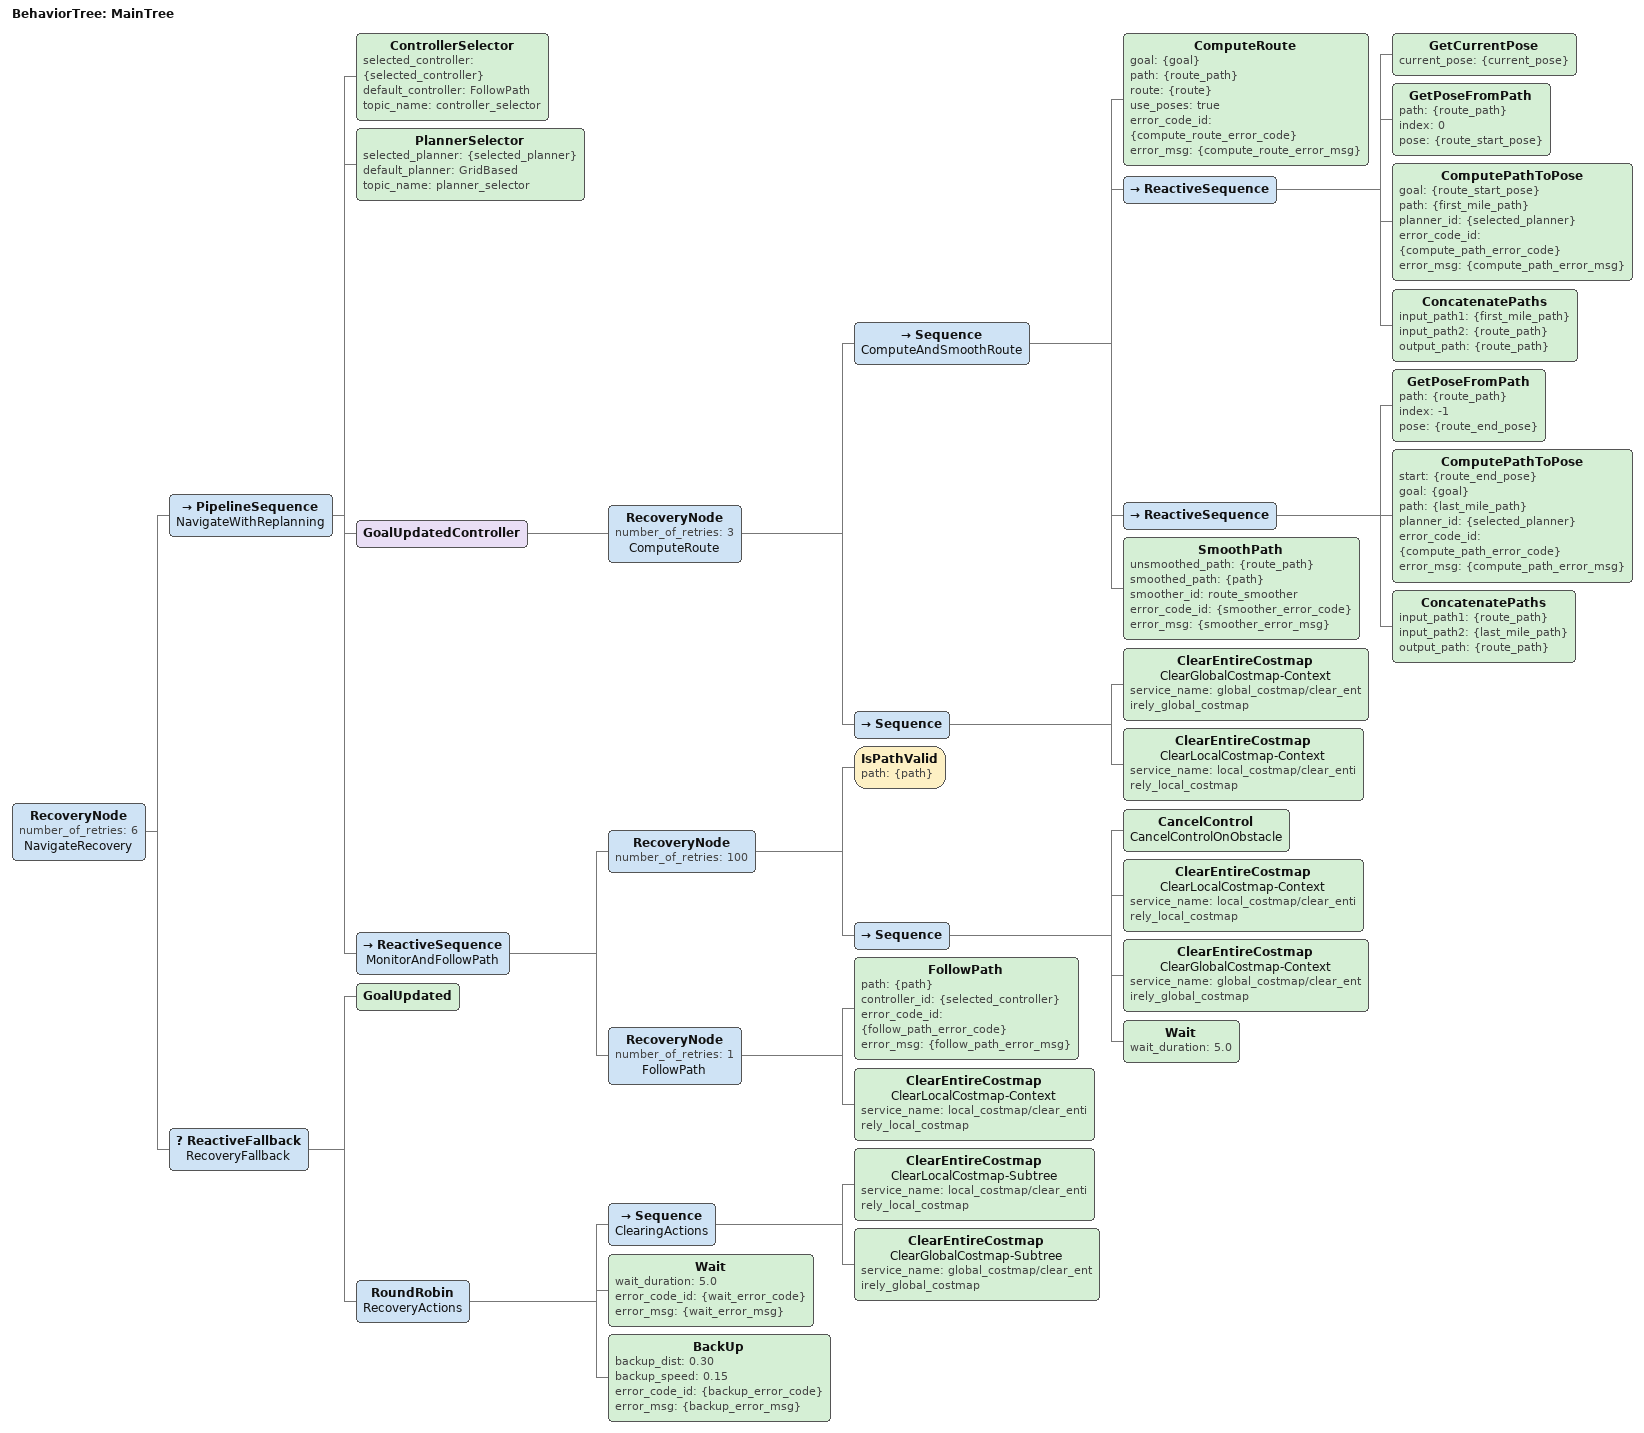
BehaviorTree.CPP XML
<root BTCPP_format="4" main_tree_to_execute="MainTree">
  <BehaviorTree ID="MainTree">
    <RecoveryNode number_of_retries="6" name="NavigateRecovery">
      <PipelineSequence name="NavigateWithReplanning">

        <ControllerSelector selected_controller="{selected_controller}" default_controller="FollowPath" topic_name="controller_selector"/>
        <PlannerSelector selected_planner="{selected_planner}" default_planner="GridBased" topic_name="planner_selector"/>
        <GoalUpdatedController>
          <RecoveryNode number_of_retries="3" name="ComputeRoute">
            <Sequence name="ComputeAndSmoothRoute">
              <ComputeRoute goal="{goal}" path="{route_path}" route="{route}" use_poses="true" error_code_id="{compute_route_error_code}" error_msg="{compute_route_error_msg}"/>
              <!-- First mile -->
              <ReactiveSequence>
                <GetCurrentPose current_pose="{current_pose}"/>
                <GetPoseFromPath path="{route_path}" index="0" pose="{route_start_pose}"/>
                <ComputePathToPose goal="{route_start_pose}" path="{first_mile_path}" planner_id="{selected_planner}" error_code_id="{compute_path_error_code}" error_msg="{compute_path_error_msg}"/>
                <ConcatenatePaths input_path1="{first_mile_path}" input_path2="{route_path}" output_path="{route_path}"/>
              </ReactiveSequence>

                <!-- Last mile -->
              <ReactiveSequence>
                <GetPoseFromPath path="{route_path}" index="-1" pose="{route_end_pose}"/>
                <ComputePathToPose start="{route_end_pose}" goal="{goal}" path="{last_mile_path}" planner_id="{selected_planner}" error_code_id="{compute_path_error_code}" error_msg="{compute_path_error_msg}"/>
                <ConcatenatePaths input_path1="{route_path}" input_path2="{last_mile_path}" output_path="{route_path}"/>
              </ReactiveSequence>

              <SmoothPath unsmoothed_path="{route_path}" smoothed_path="{path}" smoother_id="route_smoother" error_code_id="{smoother_error_code}" error_msg="{smoother_error_msg}"/>
            </Sequence>
            <Sequence>
              <ClearEntireCostmap name="ClearGlobalCostmap-Context" service_name="global_costmap/clear_entirely_global_costmap"/>
              <ClearEntireCostmap name="ClearLocalCostmap-Context" service_name="local_costmap/clear_entirely_local_costmap"/>
            </Sequence>
          </RecoveryNode>
        </GoalUpdatedController>
        <ReactiveSequence name="MonitorAndFollowPath">
          <RecoveryNode number_of_retries="100">
            <IsPathValid path="{path}"/>
            <Sequence>
              <CancelControl name="CancelControlOnObstacle"/>
              <ClearEntireCostmap name="ClearLocalCostmap-Context" service_name="local_costmap/clear_entirely_local_costmap"/>
              <ClearEntireCostmap name="ClearGlobalCostmap-Context" service_name="global_costmap/clear_entirely_global_costmap"/>
              <Wait wait_duration="5.0"/>
            </Sequence>
          </RecoveryNode>
          <RecoveryNode number_of_retries="1" name="FollowPath">
            <FollowPath path="{path}" controller_id="{selected_controller}" error_code_id="{follow_path_error_code}" error_msg="{follow_path_error_msg}"/>
            <ClearEntireCostmap name="ClearLocalCostmap-Context" service_name="local_costmap/clear_entirely_local_costmap"/>
          </RecoveryNode>
        </ReactiveSequence>
      </PipelineSequence>
      <ReactiveFallback name="RecoveryFallback">
        <GoalUpdated/>
        <RoundRobin name="RecoveryActions">
          <Sequence name="ClearingActions">
            <ClearEntireCostmap name="ClearLocalCostmap-Subtree" service_name="local_costmap/clear_entirely_local_costmap"/>
            <ClearEntireCostmap name="ClearGlobalCostmap-Subtree" service_name="global_costmap/clear_entirely_global_costmap"/>
          </Sequence>
          <Wait wait_duration="5.0" error_code_id="{wait_error_code}" error_msg="{wait_error_msg}"/>
          <BackUp backup_dist="0.30" backup_speed="0.15" error_code_id="{backup_error_code}" error_msg="{backup_error_msg}"/>
        </RoundRobin>
      </ReactiveFallback>
    </RecoveryNode>
  </BehaviorTree>
</root>
